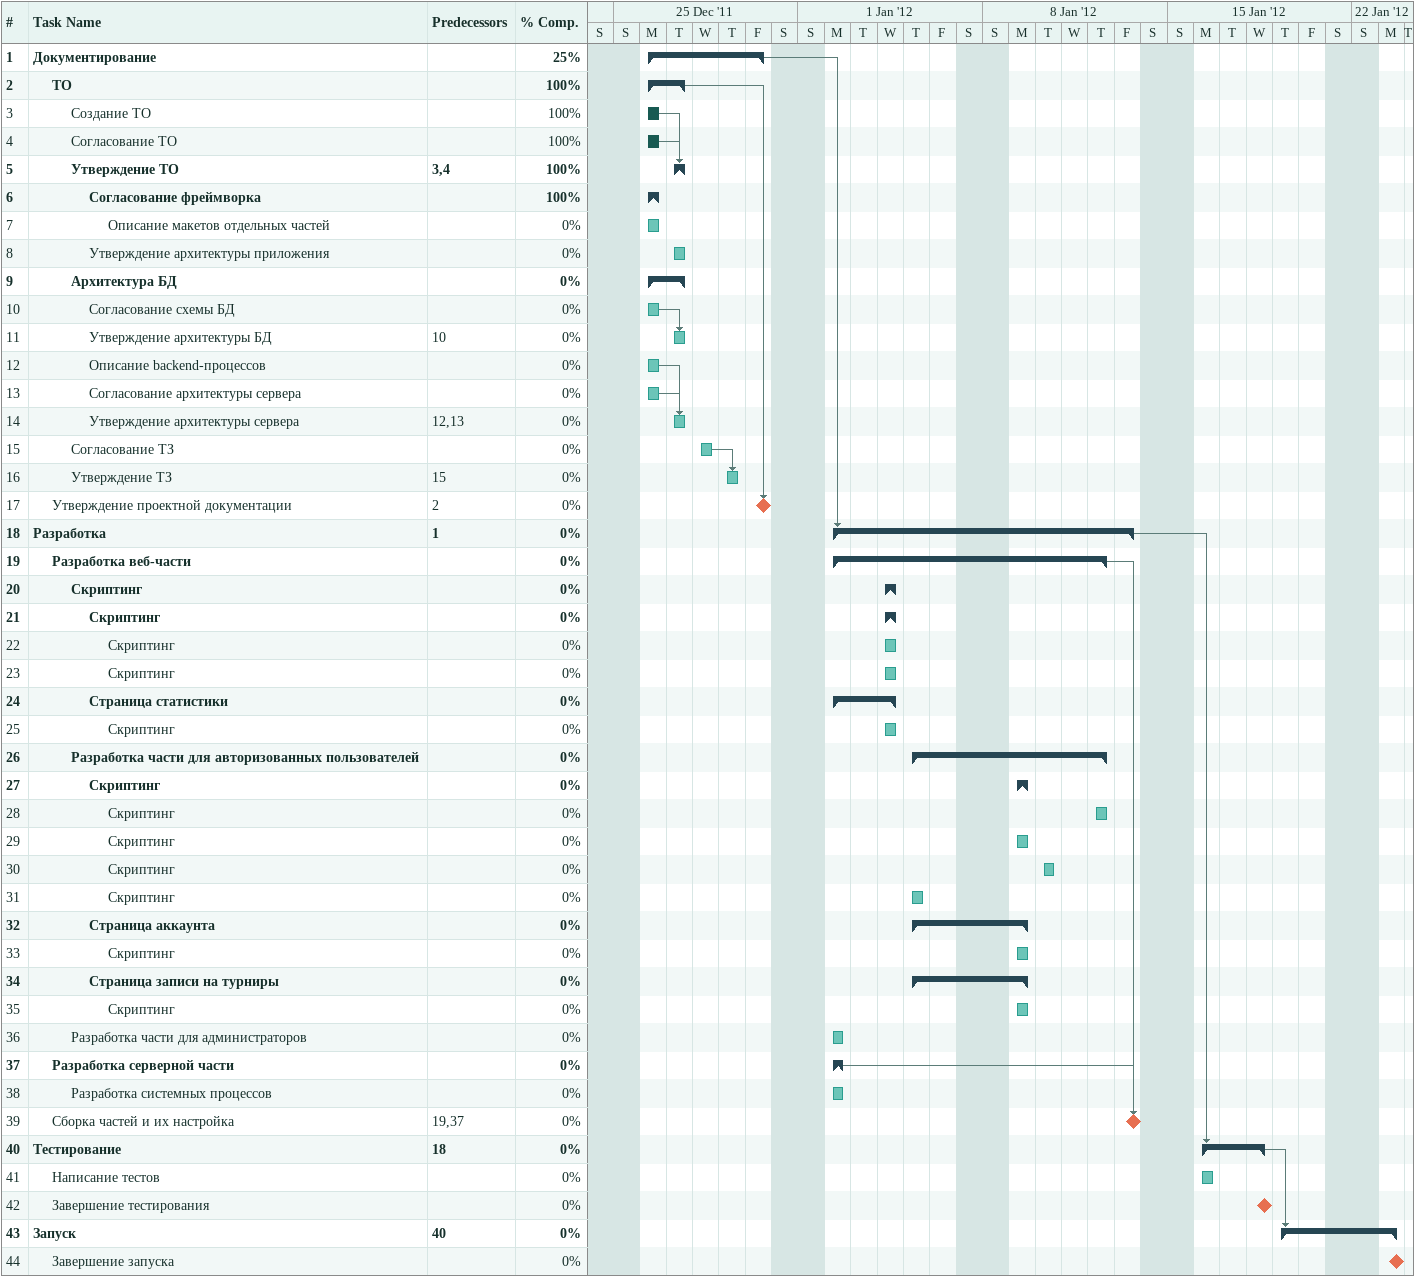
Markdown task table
| ID | Level | Task | Start | Finish | Predecessors | % complete |
|---|---|---|---|---|---|---|
| 1 | 1 | **Документирование** | 2011-12-26 | 2011-12-30 |  | 25 |
| 2 | 2 | **ТО** | 2011-12-26 | 2011-12-27 |  | 100 |
| 3 | 3 | Создание ТО | 2011-12-26 | 2011-12-26 |  | 100 |
| 4 | 3 | Согласование ТО | 2011-12-26 | 2011-12-26 |  | 100 |
| 5 | 3 | **Утверждение ТО** | 2011-12-27 | 2011-12-27 | 3, 4 | 100 |
| 6 | 4 | **Согласование фреймворка** | 2011-12-26 | 2011-12-26 |  | 100 |
| 7 | 5 | Описание макетов отдельных частей | 2011-12-26 | 2011-12-26 |  | 0 |
| 8 | 4 | Утверждение архитектуры приложения | 2011-12-27 | 2011-12-27 |  | 0 |
| 9 | 3 | **Архитектура БД** | 2011-12-26 | 2011-12-27 |  | 0 |
| 10 | 4 | Согласование схемы БД | 2011-12-26 | 2011-12-26 |  | 0 |
| 11 | 4 | Утверждение архитектуры БД | 2011-12-27 | 2011-12-27 | 10 | 0 |
| 12 | 4 | Описание backend-процессов | 2011-12-26 | 2011-12-26 |  | 0 |
| 13 | 4 | Согласование архитектуры сервера | 2011-12-26 | 2011-12-26 |  | 0 |
| 14 | 4 | Утверждение архитектуры сервера | 2011-12-27 | 2011-12-27 | 12, 13 | 0 |
| 15 | 3 | Согласование ТЗ | 2011-12-28 | 2011-12-28 |  | 0 |
| 16 | 3 | Утверждение ТЗ | 2011-12-29 | 2011-12-29 | 15 | 0 |
| 17 | 2 | Утверждение проектной документации (milestone) | 2011-12-30 | 2011-12-30 | 2 | 0 |
| 18 | 1 | **Разработка** | 2012-01-02 | 2012-01-13 | 1 | 0 |
| 19 | 2 | **Разработка веб-части** | 2012-01-02 | 2012-01-12 |  | 0 |
| 20 | 3 | **Скриптинг** | 2012-01-04 | 2012-01-04 |  | 0 |
| 21 | 4 | **Скриптинг** | 2012-01-04 | 2012-01-04 |  | 0 |
| 22 | 5 | Скриптинг | 2012-01-04 | 2012-01-04 |  | 0 |
| 23 | 5 | Скриптинг | 2012-01-04 | 2012-01-04 |  | 0 |
| 24 | 4 | **Страница статистики** | 2012-01-02 | 2012-01-04 |  | 0 |
| 25 | 5 | Скриптинг | 2012-01-04 | 2012-01-04 |  | 0 |
| 26 | 3 | **Разработка части для авторизованных пользователей** | 2012-01-05 | 2012-01-12 |  | 0 |
| 27 | 4 | **Скриптинг** | 2012-01-09 | 2012-01-09 |  | 0 |
| 28 | 5 | Скриптинг | 2012-01-12 | 2012-01-12 |  | 0 |
| 29 | 5 | Скриптинг | 2012-01-09 | 2012-01-09 |  | 0 |
| 30 | 5 | Скриптинг | 2012-01-10 | 2012-01-10 |  | 0 |
| 31 | 5 | Скриптинг | 2012-01-05 | 2012-01-05 |  | 0 |
| 32 | 4 | **Страница аккаунта** | 2012-01-05 | 2012-01-09 |  | 0 |
| 33 | 5 | Скриптинг | 2012-01-09 | 2012-01-09 |  | 0 |
| 34 | 4 | **Страница записи на турниры** | 2012-01-05 | 2012-01-09 |  | 0 |
| 35 | 5 | Скриптинг | 2012-01-09 | 2012-01-09 |  | 0 |
| 36 | 3 | Разработка части для администраторов | 2012-01-02 | 2012-01-02 |  | 0 |
| 37 | 2 | **Разработка серверной части** | 2012-01-02 | 2012-01-02 |  | 0 |
| 38 | 3 | Разработка системных процессов | 2012-01-02 | 2012-01-02 |  | 0 |
| 39 | 2 | Сборка частей и их настройка (milestone) | 2012-01-13 | 2012-01-13 | 19, 37 | 0 |
| 40 | 1 | **Тестирование** | 2012-01-16 | 2012-01-18 | 18 | 0 |
| 41 | 2 | Написание тестов | 2012-01-16 | 2012-01-16 |  | 0 |
| 42 | 2 | Завершение тестирования (milestone) | 2012-01-18 | 2012-01-18 |  | 0 |
| 43 | 1 | **Запуск** | 2012-01-19 | 2012-01-23 | 40 | 0 |
| 44 | 2 | Завершение запуска (milestone) | 2012-01-23 | 2012-01-23 |  | 0 |
